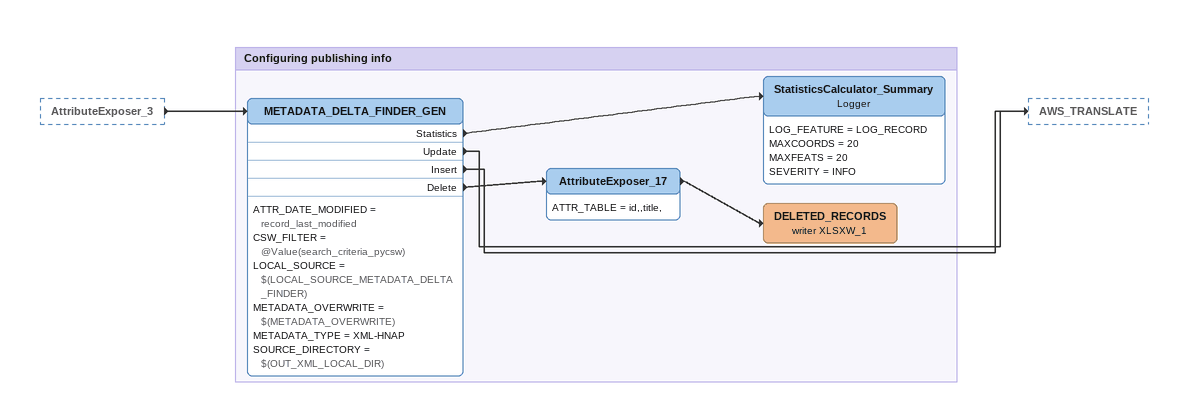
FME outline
AttributeExposer_3 [outside]
    -> METADATA_DELTA_FINDER_GEN

Bookmark: Configuring publishing info
METADATA_DELTA_FINDER_GEN
    ATTR_DATE_MODIFIED = record_last_modified
    CSW_FILTER = @Value(search_criteria_pycsw)
    LOCAL_SOURCE = $(LOCAL_SOURCE_METADATA_DELTA_FINDER)
    METADATA_OVERWRITE = $(METADATA_OVERWRITE)
    METADATA_TYPE = XML-HNAP
    SOURCE_DIRECTORY = $(OUT_XML_LOCAL_DIR)
    Statistics -> StatisticsCalculator_Summary
    Update -> AWS_TRANSLATE
    Insert -> AWS_TRANSLATE
    Delete -> AttributeExposer_17
StatisticsCalculator_Summary: Logger
    LOG_FEATURE = LOG_RECORD
    MAXCOORDS = 20
    MAXFEATS = 20
    SEVERITY = INFO
AttributeExposer_17
    ATTR_TABLE = id,,title,
    -> DELETED_RECORDS (writer XLSXW_1)
DELETED_RECORDS (writer XLSXW_1)
